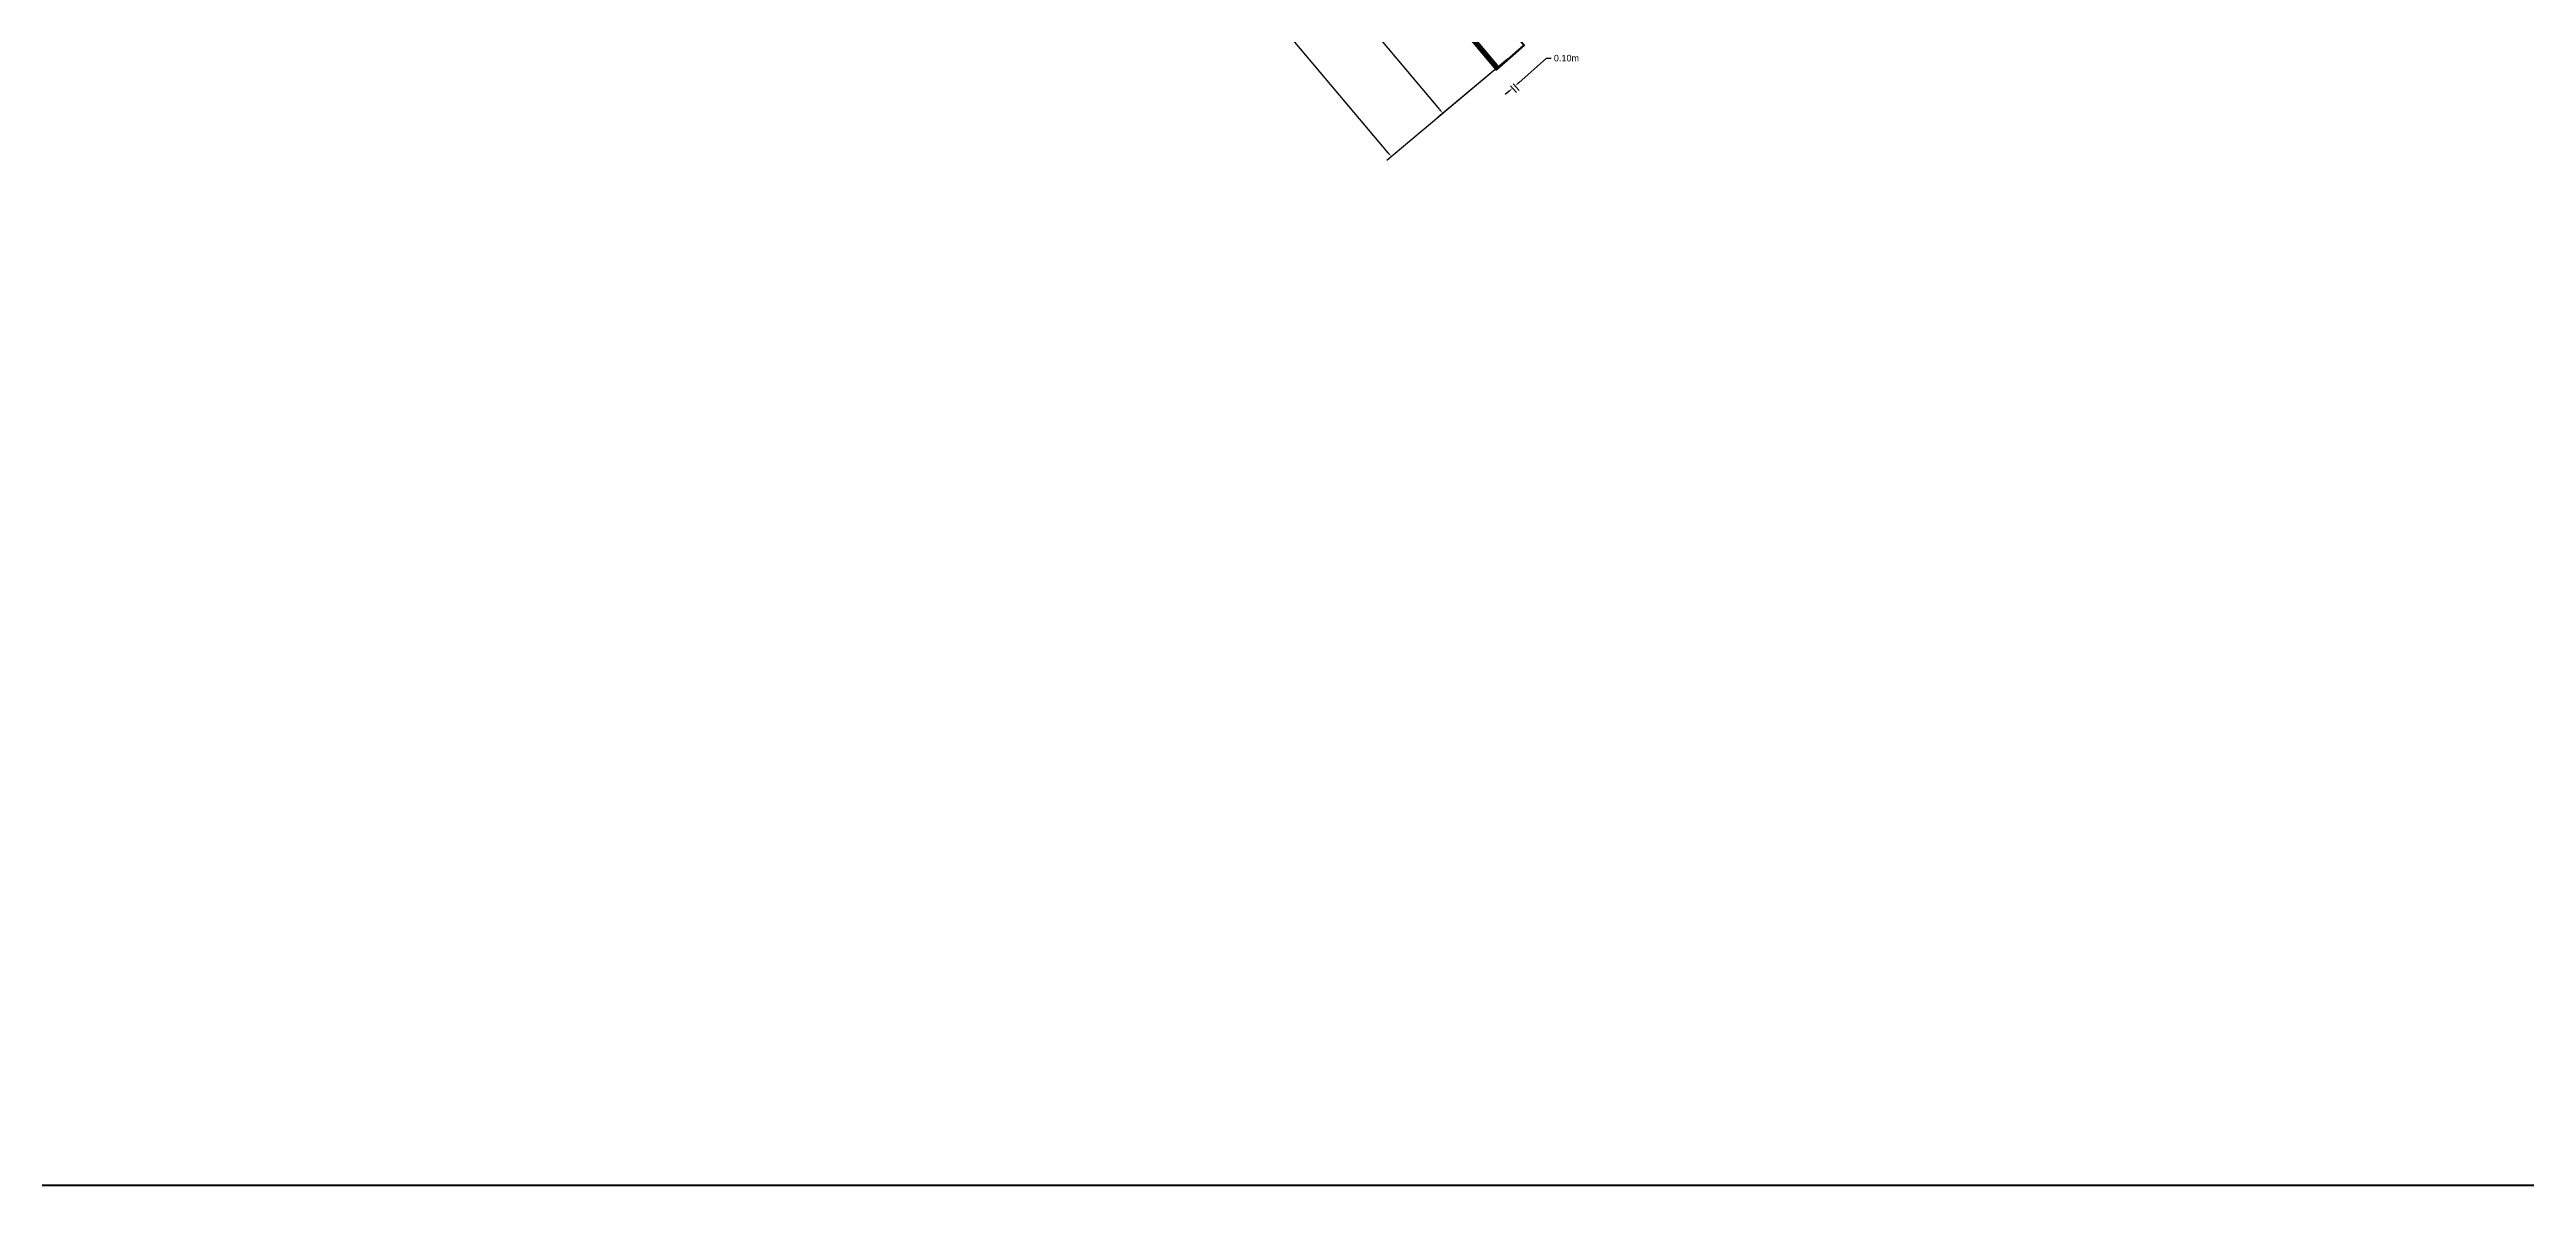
# Model space of a CAD drawing. Header units: metres. Extents: x -2 to 550, y -115 to 198.
# Drawn here: x 419.4 to 492.9, y -115 to -81.3 of the extents above; entities that cross this region are included whole.
import ezdxf

# ---------------------------------------------------------------- set-up
doc = ezdxf.new("R2010")
doc.units = ezdxf.units.M
doc.header["$MEASUREMENT"] = 0
doc.styles.get("Standard").update_dxf_attribs({"font": 'arial.ttf'})
doc.dimstyles.get("Standard").update_dxf_attribs({"dimtxt": 0.1925, "dimasz": 0.1445, "dimexe": 0.1775, "dimexo": 0.642, "dimgap": 0.09, "dimtad": 0, "dimtih": 1, "dimtoh": 1, "dimrnd": 0.0005, "dimzin": 0, "dimdsep": 46, "dimtxsty": 'Standard', "dimcen": 0.09, "dimadec": 0, "dimazin": 0, "dimtfac": 1, "dimtofl": 0, "dimtmove": 0, "dimatfit": 3, "dimfxl": 1, "dimtolj": 1, "dimtzin": 0, "dimarcsym": 0})

# ---------------------------------------------------------------- blocks, each defined once
blk = doc.blocks.new('*D280')
at = {"layer": 'Defpoints', "color": 0, "lineweight": -2, "transparency": 16777216}
for p, q in [((453.366, -70.498), (451.313, -72.221)), ((451.542, -72.217), (455.055, -76.401)), ((460.68, -83.101), (455.371, -76.777)), ((462.689, -81.603), (460.637, -83.326))]:
    blk.add_line(p, q, dxfattribs=at)
at = {"layer": 'Defpoints', "color": 0, "lineweight": 100, "transparency": 16777216}
for p in [(453.858, -70.085), (463.181, -81.19), (460.773, -83.212)]:
    blk.add_point(p, dxfattribs=at)
for points in [[(451.561, -72.202), (451.524, -72.233), (451.449, -72.107)], [(460.698, -83.086), (460.661, -83.117), (460.773, -83.212)]]:
    blk.add_solid(points, dxfattribs=at)
at = {"layer": 'Defpoints', "color": 0, "lineweight": 100, "transparency": 16777216, "insert": (455.213, -76.589), "char_height": 0.1925, "attachment_point": 5}
blk.add_mtext('\\A1;14.50m', dxfattribs=at)
blk = doc.blocks.new('*D295')
at = {"layer": 'Defpoints', "color": 0, "lineweight": -2, "transparency": 16777216}
for p, q in [((450.562, -67.159), (446.98, -70.166)), ((447.209, -70.163), (453.022, -77.086)), ((459.15, -84.386), (453.338, -77.462)), ((462.689, -81.603), (459.107, -84.61))]:
    blk.add_line(p, q, dxfattribs=at)
at = {"layer": 'Defpoints', "color": 0, "lineweight": 100, "transparency": 16777216}
for p in [(451.054, -66.746), (463.181, -81.19), (459.243, -84.496)]:
    blk.add_point(p, dxfattribs=at)
for points in [[(447.228, -70.147), (447.191, -70.178), (447.116, -70.052)], [(459.169, -84.37), (459.132, -84.401), (459.243, -84.496)]]:
    blk.add_solid(points, dxfattribs=at)
at = {"layer": 'Defpoints', "color": 0, "lineweight": 100, "transparency": 16777216, "insert": (453.18, -77.274), "char_height": 0.1925, "attachment_point": 5}
blk.add_mtext('\\A1;18.86m', dxfattribs=at)
blk = doc.blocks.new('*D277')
at = {"layer": 'Defpoints', "color": 0, "lineweight": -2, "transparency": 16777216}
for p, q in [((463.022, -82.302), (463.844, -81.574)), ((463.844, -81.574), (463.989, -81.574)), ((462.731, -82.559), (462.622, -82.655)), ((462.782, -82.4), (462.957, -82.597)), ((462.857, -82.334), (463.031, -82.53))]:
    blk.add_line(p, q, dxfattribs=at)
at = {"layer": 'Defpoints', "color": 0, "lineweight": 100, "transparency": 16777216}
for p in [(462.357, -81.919), (462.432, -81.853), (462.839, -82.464)]:
    blk.add_point(p, dxfattribs=at)
for points in [[(462.715, -82.541), (462.747, -82.577), (462.839, -82.464)], [(463.006, -82.284), (463.038, -82.32), (462.914, -82.397)]]:
    blk.add_solid(points, dxfattribs=at)
at = {"layer": 'Defpoints', "color": 0, "lineweight": 100, "transparency": 16777216, "insert": (464.438, -81.574), "char_height": 0.1925, "attachment_point": 5}
blk.add_mtext('\\A1;0.10m', dxfattribs=at)

msp = doc.modelspace()

# ---------------------------------------------------------------- hatches: boundary and pattern name
at = {"layer": 'Defpoints', "lineweight": 100, "true_color": 0xffffff}
h = msp.add_hatch(dxfattribs=at)
h.set_pattern_fill('ANSI31', scale=0.15)
h.set_pattern_definition([(45, (208.874567, -161.362985), (-0.0132582521, 0.0132582521), [])])
h.paths.add_polyline_path([(449.732, -66.746), (449.597, -66.746, -0.012778), (450.23, -67.475), (450.305, -67.408, 0.011531)])
h.paths.add_polyline_path([(424.054, -64.584), (424.054, -64.458, 0.044463), (421.576, -66.746), (421.712, -66.746, -0.042236)])
h.paths.add_polyline_path([(449.597, -66.746), (449.732, -66.746, 0.391083), (424.054, -64.458), (424.054, -64.584, -0.390875)])
h.paths.add_polyline_path([(421.712, -66.746), (421.576, -66.746, 0.011531), (421.003, -67.408), (421.078, -67.475, -0.012778)])
h.paths.add_polyline_path([(450.23, -67.475), (450.305, -67.408), (462.432, -81.853), (462.357, -81.919)])

# ---------------------------------------------------------------- linework, layer by layer
at = {"layer": 'Defpoints', "lineweight": 100}
msp.add_lwpolyline([(381.504, 25.014), (549.83, 25.014), (549.83, -115.005), (381.504, -115.005)], close=True, dxfattribs=at)
for points in [[(451.054, -66.746), (463.181, -81.19), (462.432, -81.853), (450.305, -67.408), (451.054, -66.746)], [(450.23, -67.475), (450.305, -67.408), (462.432, -81.853), (462.357, -81.919), (450.23, -67.475)], [(463.181, -81.19), (462.357, -81.919), (450.23, -67.475)], [(453.022, -70.644), (462.432, -81.853)], [(462.432, -81.853), (463.181, -81.19)]]:
    msp.add_lwpolyline(points, dxfattribs=at)

# ---------------------------------------------------------------- dimensions: what is measured, and where the dimension line sits
dim = msp.add_aligned_dim(p1=(451.054, -66.746), p2=(463.181, -81.19), distance=-5.142, dimstyle='Standard', override={"dimpost": 'm'}, dxfattribs=at)
dim.commit()
dim.dimension.update_dxf_attribs({"geometry": '*D295', "text_midpoint": (453.18, -77.274)})
for base, p1, p2, angle, picture, middle in [((460.773, -83.212), (453.858, -70.085), (463.181, -81.19), 310.01534, '*D280', (455.213, -76.589)), ((462.839, -82.464), (462.432, -81.853), (462.357, -81.919), 221.5, '*D277', (464.438, -81.574))]:
    dim = msp.add_linear_dim(base=base, p1=p1, p2=p2, angle=angle, dimstyle='Standard', override={"dimpost": 'm'}, dxfattribs=at)
    dim.commit()
    dim.dimension.update_dxf_attribs({"geometry": picture, "text_midpoint": middle, "dimtype": 161})

doc.saveas('drawing.dxf')
